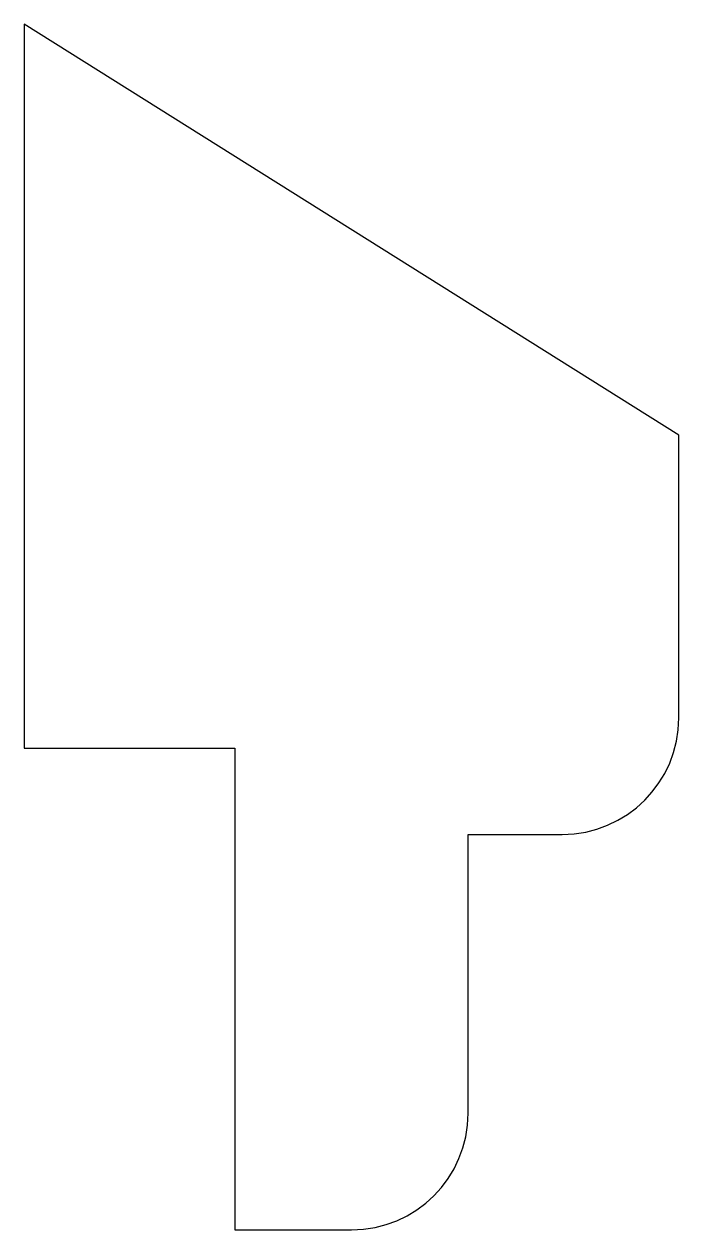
# Model space of a CAD drawing. Header units: millimetres. Extents: x -1.09 to 1.09, y -1.99 to 2.02.
import ezdxf

# ---------------------------------------------------------------- set-up
doc = ezdxf.new("R2010")
doc.units = ezdxf.units.MM
doc.layers.get('0').update_dxf_attribs({"linetype": 'CONTINUOUS'})

msp = doc.modelspace()

# ---------------------------------------------------------------- linework, layer by layer
for p, q in [((1.0875, 0.6529), (-1.0875, 2.0182)), ((-1.0875, 2.0182), (-1.0875, -0.3879)), ((1.0875, -0.2864), (1.0875, 0.6529)), ((-1.0875, -0.3879), (-0.3875, -0.3879)), ((-0.3875, -0.3879), (-0.3875, -1.9879)), ((0.3875, -1.6004), (0.3875, -0.6739)), ((0.3875, -0.6739), (0.7, -0.6739)), ((-0.3875, -1.9879), (0, -1.9879))]:
    msp.add_line(p, q)
for centre in [(0.7, -0.2864), (0, -1.6004)]:
    msp.add_arc(centre, 0.3875, -90, 0)

doc.saveas('drawing.dxf')
